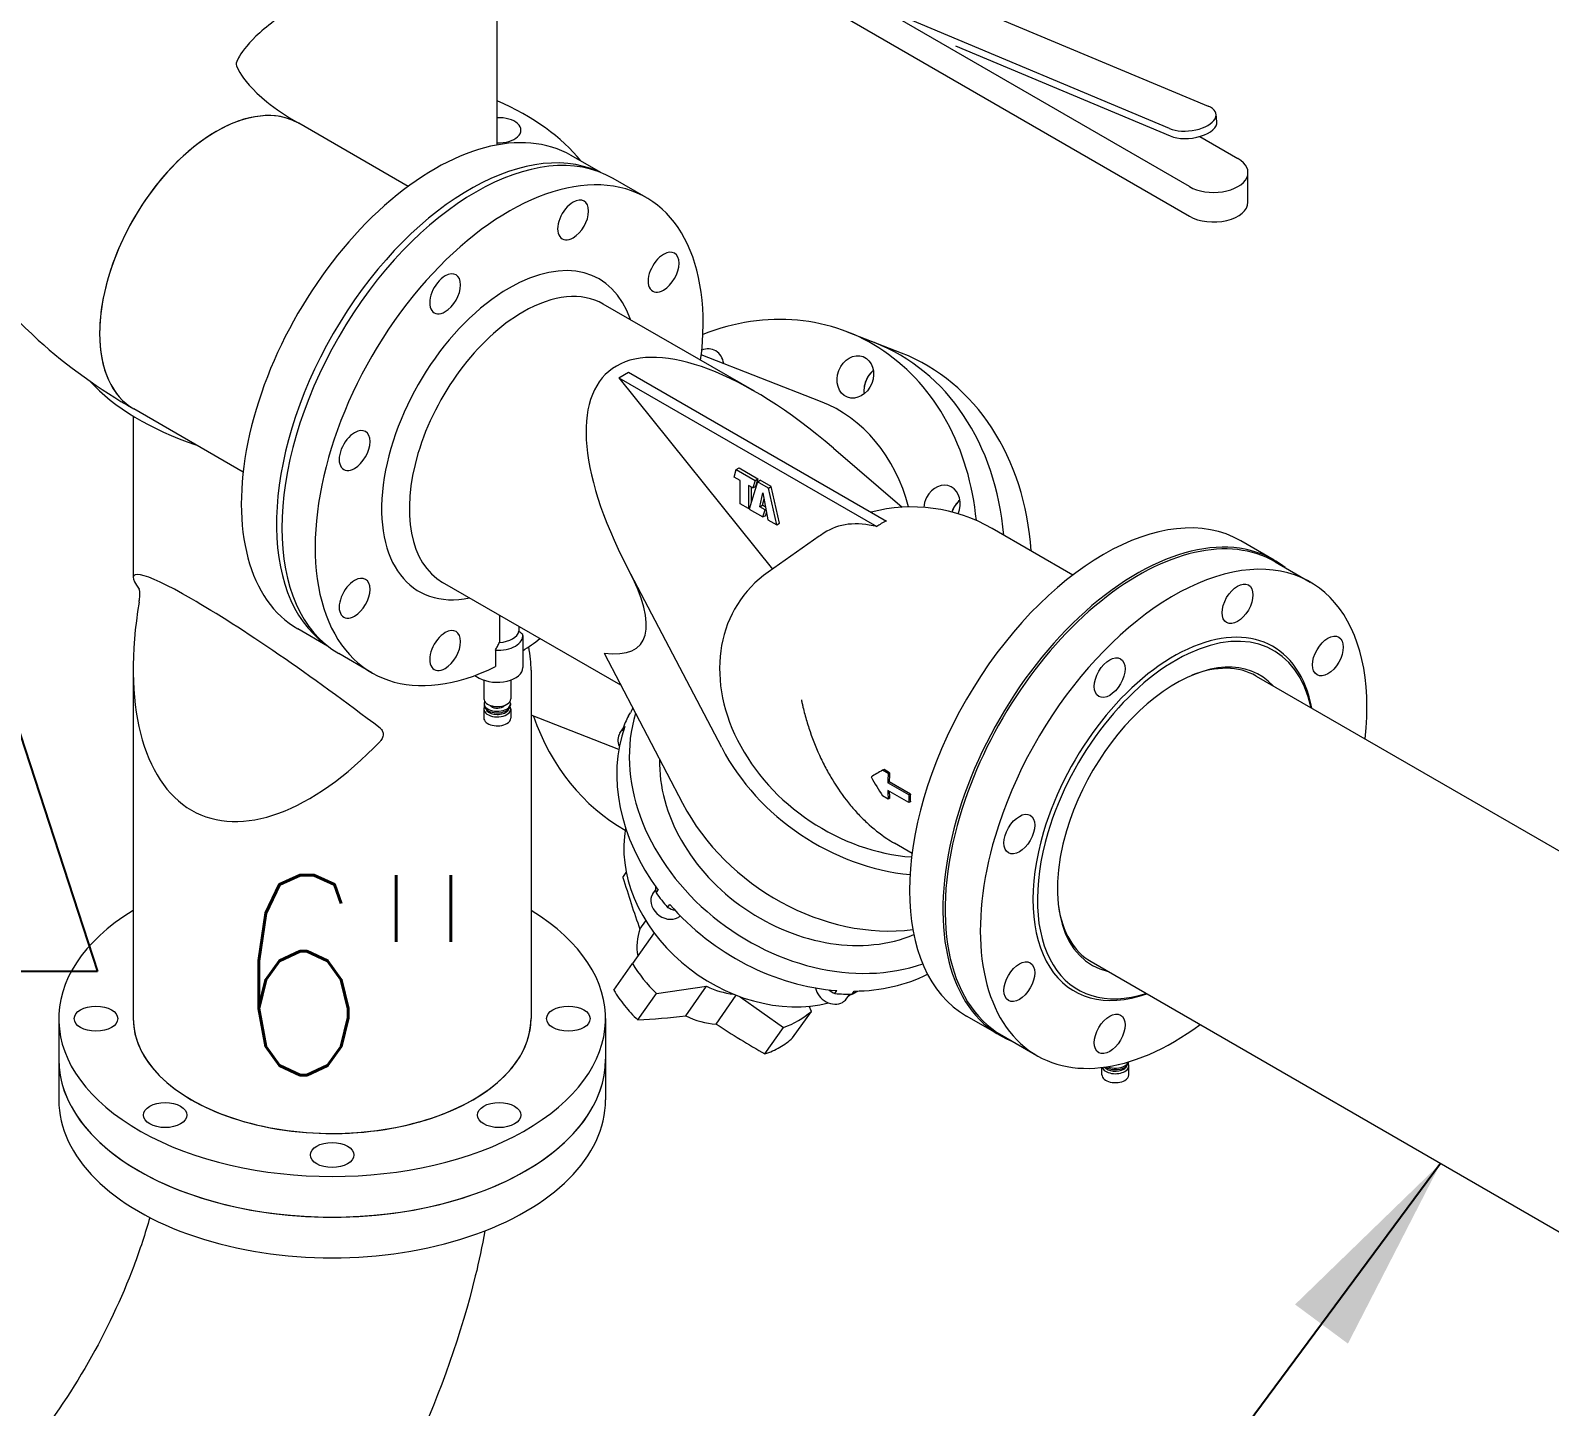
# Model space of a CAD drawing. Header units: millimetres. Extents: x -312439 to 477422, y -331570 to 212570.
# Drawn here: x 344219 to 345168, y 156380 to 157240 of the extents above; entities that cross this region are included whole.
import ezdxf

# ---------------------------------------------------------------- set-up
doc = ezdxf.new("R2010")
doc.units = ezdxf.units.MM
doc.layers.add('ARCONDTEXTO', color=4, linetype='Continuous')
doc.layers.add('TEXTO FORMATO', color=4, linetype='Continuous')
doc.styles.add('ROMAND', font='ROMAND.SHX')
doc.styles.add('ROMANS', font='romans.shx', dxfattribs={"height": 187.5})
doc.dimstyles.new('1-50 (MILIMETRO)', dxfattribs={"dimscale": 0, "dimtxt": 125, "dimasz": 125, "dimexe": 100, "dimexo": 100, "dimgap": 50, "dimtad": 0, "dimdec": 0, "dimzin": 0, "dimdsep": 46, "dimtxsty": 'ROMAND', "dimcen": -390, "dimclrd": 1, "dimclre": 1, "dimclrt": 3, "dimadec": 0, "dimazin": 0, "dimtfac": 1, "dimtdec": 0, "dimtix": 1, "dimtmove": 2, "dimatfit": 2, "dimfxl": 1, "dimtvp": 1, "dimtolj": 1, "dimtzin": 0, "dimarcsym": 0})

msp = doc.modelspace()

# ---------------------------------------------------------------- linework, layer by layer
at = {"color": 5, "linetype": 'Continuous', "lineweight": 0, "extrusion": (4.44089e-16, 0.816497, 0.57735)}
for p, q in [((344510.558, 157168.305), (344510.558, 157287.749)), ((344717.364, 157254.149), (344943.234, 157123.742)), ((344943.234, 157142.253), (344746.141, 157256.045)), ((344793.118, 157260.422), (344954.926, 157192.569)), ((344930.677, 157178.569), (344768.87, 157246.422)), ((344796.986, 157230.189), (344931.194, 157173.909)), ((344960.36, 157182.8), (344959.844, 157187.459)), ((344454.917, 157142.341), (344386.572, 157181.8)), ((344949.659, 157173.543), (344973.545, 157159.753)), ((344575.484, 157151.008), (344556.945, 157161.712)), ((344603.814, 157135.359), (344583.029, 157147.359)), ((344979.822, 157132.492), (344979.822, 157151.003)), ((344671.415, 157014.305), (344576.957, 157068.841)), ((344763.321, 157038.174), (344729.619, 157051.37)), ((344712.651, 157008.033), (344638.2, 157037.185)), ((344586.643, 157022.782), (344592.706, 157026.282)), ((344592.706, 157026.282), (344753.903, 156933.215)), ((344586.643, 157022.782), (344682.731, 156903.248)), ((344586.643, 157022.782), (344747.841, 156929.715)), ((344283.184, 156998.754), (344283.184, 156897.891)), ((344351.855, 156963.832), (344283.51, 157003.291)), ((344720.72, 156978.798), (344763.729, 156941.87)), ((344660.066, 156965.392), (344661.798, 156966.392)), ((344661.798, 156966.392), (344673.583, 156959.588)), ((344658.664, 156960.679), (344660.066, 156965.392)), ((344662.467, 156958.483), (344658.664, 156960.679)), ((344660.066, 156965.392), (344671.851, 156958.588)), ((344662.467, 156944.006), (344662.467, 156958.483)), ((344673.294, 156957.755), (344668.157, 156940.721)), ((344671.851, 156958.588), (344670.426, 156953.888)), ((344671.851, 156958.588), (344673.583, 156959.588)), ((344673.583, 156959.588), (344672.158, 156954.888)), ((344673.294, 156957.755), (344675.026, 156958.755)), ((344680.186, 156953.775), (344673.294, 156957.755)), ((344681.918, 156954.775), (344675.026, 156958.755)), ((344667.626, 156955.505), (344667.626, 156941.027)), ((344670.426, 156953.888), (344667.626, 156955.505)), ((344669.358, 156954.505), (344669.358, 156944.704)), ((344670.426, 156953.888), (344672.158, 156954.888)), ((344674.718, 156942.093), (344676.742, 156950.807)), ((344676.742, 156950.807), (344679.855, 156933.967)), ((344680.186, 156953.775), (344681.918, 156954.775)), ((344685.323, 156930.81), (344680.186, 156953.775)), ((344687.055, 156931.81), (344681.918, 156954.775)), ((344667.626, 156941.027), (344662.467, 156944.006)), ((344667.626, 156941.027), (344668.381, 156941.463)), ((344668.157, 156940.721), (344676.742, 156935.764)), ((344674.718, 156942.093), (344676.45, 156943.093)), ((344678.099, 156940.142), (344674.718, 156942.093)), ((344676.45, 156943.093), (344677.407, 156947.211)), ((344678.373, 156941.983), (344676.45, 156943.093)), ((344676.742, 156935.764), (344678.099, 156940.142)), ((344678.099, 156940.142), (344678.654, 156940.462)), ((344678.474, 156936.764), (344679.015, 156938.51)), ((344676.742, 156935.764), (344678.474, 156936.764)), ((344679.855, 156933.967), (344685.323, 156930.81)), ((344685.323, 156930.81), (344687.055, 156931.81)), ((344870.334, 156899.459), (344819.877, 156928.591)), ((344711.871, 156923.752), (344680.041, 156901.356)), ((344996.124, 156908.859), (344975.339, 156920.859)), ((344650.93, 156791.618), (344591.928, 156904.44)), ((344996.775, 156907.776), (345018.772, 156895.076)), ((344587.873, 156830.607), (344476.528, 156894.892)), ((344512.035, 156874.392), (344512.035, 156857.34)), ((344404.632, 156855.084), (344386.093, 156865.788)), ((344524.129, 156867.41), (344524.129, 156864.322)), ((344509.564, 156852.448), (344509.564, 156842.294)), ((344526.642, 156861.616), (344526.642, 156841.616)), ((344432.35, 156838.374), (344411.565, 156850.374)), ((344577.425, 156850.586), (344626.465, 156756.812)), ((344283.184, 156840.739), (344283.184, 156622.222)), ((344496.695, 156836.714), (344499.462, 156835.116)), ((344502.331, 156833.804), (344502.331, 156822.116)), ((344519.11, 156833.804), (344519.11, 156822.116)), ((344531.807, 156840.104), (344531.807, 156622.222)), ((344984.877, 156836.368), (347569.913, 155343.897)), ((344502.27, 156815.716), (344502.27, 156810.116)), ((344502.454, 156819.116), (344502.454, 156818.116)), ((344518.988, 156819.116), (344518.988, 156818.116)), ((344519.171, 156815.716), (344519.171, 156810.116)), ((344586.625, 156790.377), (344531.807, 156811.841)), ((344592.624, 156811.582), (344593.923, 156813.43)), ((344587.31, 156800.677), (344589.142, 156803.284)), ((344589.012, 156802.917), (344590.311, 156804.765)), ((344752.378, 156777.985), (344751.508, 156777.482)), ((344755.029, 156775.449), (344751.508, 156777.482)), ((344755.899, 156775.951), (344752.378, 156777.985)), ((344755.591, 156770.169), (344754.725, 156769.669)), ((344767.96, 156762.027), (344754.725, 156769.669)), ((344755.899, 156775.951), (344755.029, 156775.449)), ((344768.827, 156762.527), (344755.591, 156770.169)), ((344755.029, 156759.449), (344751.508, 156761.482)), ((344767.96, 156757.24), (344754.725, 156764.882)), ((344755.9, 156759.952), (344755.029, 156759.449)), ((344768.827, 156762.527), (344767.96, 156762.027)), ((344768.827, 156757.74), (344767.96, 156757.24)), ((344769.905, 156725.511), (344758.856, 156731.89)), ((344589.211, 156710.54), (344591.332, 156713.557)), ((344607.878, 156700.166), (344609.561, 156702.561)), ((344609.915, 156700.769), (344611.214, 156702.617)), ((344617.139, 156691.781), (344618.438, 156693.629)), ((344599.805, 156678.061), (344603.556, 156683.398)), ((344608.697, 156675.834), (344595.183, 156656.703)), ((344583.507, 156640.092), (344595.183, 156656.703)), ((344881.815, 156657.859), (347466.851, 155165.388)), ((344598.507, 156621.431), (344610.183, 156638.042)), ((344610.183, 156638.042), (344641.425, 156642.442)), ((344628.416, 156623.936), (344641.425, 156642.442)), ((344647.403, 156618.849), (344660.045, 156636.835)), ((344662.411, 156635.945), (344689.628, 156616.755)), ((344721.655, 156637.907), (344722.954, 156639.755)), ((344728.754, 156634.478), (344730.929, 156637.573)), ((344732.492, 156637.584), (344733.791, 156639.432)), ((344695.273, 156610.144), (344706.949, 156626.755)), ((344706.949, 156626.755), (344705.687, 156629.992)), ((344236.644, 156622.222), (344236.644, 156571.422)), ((344578.348, 156622.222), (344578.348, 156571.422)), ((344677.952, 156600.144), (344689.628, 156616.755)), ((344824.659, 156611.874), (344803.875, 156623.874)), ((344825.923, 156611.851), (344847.92, 156599.151)), ((344888.517, 156587.116), (344888.517, 156591.691)), ((344905.235, 156595.116), (344905.235, 156595.213)), ((344905.419, 156587.116), (344905.419, 156592.716))]:
    msp.add_line(p, q, dxfattribs=at)
at = {"color": 5, "linetype": 'Continuous', "lineweight": 0}
for start, end in [(60, 104.649562), (122.996543, 125.130538)]:
    msp.add_arc((344769.662, 156841.616), 100.429, start, end, dxfattribs=at)
for centre, major_axis, ratio, start_param, end_param in [((344407.496, 157117.222), (-170.852, 0), 0.5773503, 3.5714226, 4.0648495), ((344335.041, 157092.545), (-51.531, -89.255), 0.5773503, 3.1415927, 6.2831853), ((344335.041, 157092.545), (-51.531, -89.255), 0.5773503, 3.1415927, 5.4977871), ((344511.852, 157177.472), (-13.595, 0), 0.5773503, 1.4754839, 4.8077014), ((344942.802, 157185.569), (-17.042, -1.89), 0.493747, 0.7260513, 3.867644), ((344471.519, 157013.75), (85.426, 147.962), 0.5773503, 0, 3.1415927), ((344943.318, 157180.909), (17.042, 1.89), 0.493747, 3.867644, 6.2831853), ((344493.516, 157001.05), (-85.426, -147.962), 0.5773503, 3.2006123, 6.2241657), ((344497.297, 156998.866), (-85.732, -148.492), 0.5773503, 3.1415927, 6.2831853), ((344958.389, 157151.003), (21.433, 0), 0.5773503, 3.9269908, 7.0685835), ((344518.082, 156986.866), (-85.732, -148.492), 0.5773503, 2.1965574, 6.9982673), ((344558.067, 157121.418), (-6.828, -11.826), 0.5773503, 3.9269908, 7.0685835), ((344558.067, 157121.418), (-6.828, -11.826), 0.5773503, 0.7853982, 3.9269908), ((344958.389, 157132.492), (21.433, 0), 0.5773503, 3.9269908, 6.2831853), ((344614.614, 157088.77), (-6.828, -11.826), 0.5773503, 3.9269908, 7.0685835), ((344614.614, 157088.77), (-6.828, -11.826), 0.5773503, 0.7853982, 3.9269908), ((344518.082, 156986.866), (-56.338, -97.581), 0.5773503, 2.6710102, 3.9269908), ((344478.097, 157075.247), (-6.828, -11.826), 0.5773503, 3.9269908, 7.0685835), ((344478.097, 157075.247), (-6.828, -11.826), 0.5773503, 0.7853982, 3.9269908), ((344518.082, 156986.866), (-56.338, -97.581), 0.5773503, 3.9269908, 6.7537678), ((344526.742, 156981.866), (-50.215, -86.974), 0.5773503, 3.1415927, 3.9269908), ((344526.742, 156981.866), (-50.215, -86.974), 0.5773503, 3.9269908, 6.2831853), ((344667.326, 156892.279), (62.293, 159.091), 0.8133896, 5.2705091, 6.9291247), ((344335.041, 157092.545), (-51.531, -89.255), 0.5773503, 5.4977871, 6.2831853), ((344708.175, 156877.116), (-128.082, 149.42), 0.4107544, 5.0707969, 6.2064434), ((344684.177, 156885.681), (-62.293, -159.091), 0.8133896, 2.1130563, 3.1415927), ((344684.177, 156885.681), (62.293, 159.091), 0.8133896, 5.2546489, 6.2831853), ((344640.967, 157027.539), (4.957, 12.659), 0.8133896, 5.3391254, 6.9503134), ((344701.027, 156879.083), (-62.293, -159.091), 0.8133896, 2.0929713, 3.1415927), ((344708.175, 156877.116), (-128.082, 149.42), 0.4107544, 6.2064434, 7.3420899), ((344751.256, 157016.717), (-4.957, -12.659), 0.8133896, 4.0999845, 5.3247935), ((344751.256, 157016.717), (4.957, 12.659), 0.8133896, 0.9583918, 1.448158), ((344407.496, 157066.422), (170.852, 0), 0.5773503, 3.6231875, 4.1896724), ((344751.256, 157016.717), (4.957, 12.659), 0.8133896, 1.448158, 2.1832008), ((344667.326, 156892.279), (45.325, 115.754), 0.8133896, 5.4426278, 6.2831853), ((344421.55, 156977.304), (-6.828, -11.826), 0.5773503, 3.9269908, 7.0685835), ((344421.55, 156977.304), (-6.828, -11.826), 0.5773503, 0.7853982, 3.9269908), ((344788.549, 156942.332), (4.957, 12.659), 0.8133896, 4.6707368, 7.7313434), ((344788.549, 156942.332), (4.957, 12.659), 0.8133896, 1.448158, 1.9219219), ((344889.607, 156772.366), (-85.732, -148.492), 0.5773503, 3.1415927, 6.2831853), ((344805.399, 156935.734), (-4.957, -12.659), 0.8133896, 4.0999845, 4.7836329), ((344805.399, 156935.734), (4.957, 12.659), 0.8133896, 1.448158, 1.6420402), ((344805.399, 156935.734), (4.957, 12.659), 0.8133896, 0.9583918, 1.448158), ((344766.631, 156839.866), (50.169, -86.895), 0.5773503, 2.6242285, 3.1718062), ((344769.662, 156920.616), (-26.917, 0), 0.5773503, 5.3378506, 5.6577236), ((344910.391, 156760.366), (-85.732, -148.492), 0.5773503, 3.0570521, 6.3677259), ((344911.349, 156759.814), (-85.426, -147.962), 0.5773503, 3.1415927, 5.1050881), ((344933.346, 156747.114), (85.426, 147.962), 0.5773503, 5.3599285, 8.2466807), ((344407.496, 156807.406), (-123.988, 91.599), 0.0978959, 4.5414672, 6.5985022), ((344319.131, 157101.731), (-280.885, 245.813), 0.1899748, 2.8719343, 3.5969967), ((344754.29, 156819.748), (-91.558, 64.358), 0.7886751, 6.0070219, 8.5072422), ((344421.55, 156884.963), (-6.828, -11.826), 0.5773503, 3.9269908, 7.0685835), ((344421.55, 156884.963), (-6.828, -11.826), 0.5773503, 0.7853982, 3.9269908), ((344407.496, 156931.224), (-83.802, -180.843), 0.5077224, 5.209054, 7.266089), ((344478.097, 156852.315), (-6.828, -11.826), 0.5773503, 3.9269908, 7.0685835), ((344478.097, 156852.315), (-6.828, -11.826), 0.5773503, 0.7853982, 3.9269908), ((344510.721, 156861.616), (15.922, 0), 0.5773503, 4.6396474, 6.3559268), ((344510.721, 156865.081), (13.472, 0), 0.5773503, 4.8101175, 6.1854568), ((344933.346, 156747.114), (62.156, 107.657), 0.5773503, 5.6898207, 8.2466807), ((344934.732, 156746.314), (-61.176, -105.96), 0.5773503, 2.5724111, 5.1050881), ((344518.082, 156986.866), (-85.732, -148.492), 0.5773503, 0.8560625, 0.9450353), ((344407.496, 156994.018), (-117.548, 172.265), 0.2347806, 3.4729726, 3.6280994), ((344934.732, 156746.314), (-52.358, -90.686), 0.5773503, 2.9636533, 5.1050881), ((344510.721, 156841.616), (15.922, 0), 0.5773503, 3.9269908, 6.2831853), ((344933.346, 156747.114), (-51.531, -89.255), 0.5773503, 3.1415927, 3.7701302), ((344510.721, 156815.716), (8.451, 0), 0.5773503, 2.8477169, 5.4977871), ((344510.721, 156819.116), (8.267, 0), 0.5773503, 2.8468173, 5.4977871), ((344510.721, 156822.116), (8.39, 0), 0.5773503, 3.1415927, 5.4977871), ((344510.721, 156818.116), (8.267, 0), 0.5773503, 3.1415927, 5.4977871), ((344510.721, 156816.616), (7.348, 0), 0.5773503, 3.3418013, 5.4977871), ((344510.721, 156819.116), (4.899, 0), 0.5773503, 3.5321813, 5.4977871), ((344510.721, 156819.116), (4.899, 0), 0.5773503, 5.4977871, 5.8925966), ((344510.721, 156816.616), (7.348, 0), 0.5773503, 5.4977871, 6.0829767), ((344510.721, 156819.116), (8.267, 0), 0.5773503, 5.4977871, 6.5779606), ((344510.721, 156818.116), (8.267, 0), 0.5773503, 5.4977871, 6.2831853), ((344510.721, 156822.116), (8.39, 0), 0.5773503, 5.4977871, 6.2831853), ((344510.721, 156815.716), (8.451, 0), 0.5773503, 5.4977871, 6.5770611), ((344705.663, 156750.568), (105.208, -73.952), 0.7886751, 3.2371268, 3.2684248), ((344510.721, 156810.116), (8.451, 0), 0.5773503, 3.1415927, 5.4977871), ((344510.721, 156810.116), (8.451, 0), 0.5773503, 5.4977871, 6.2831853), ((344667.326, 156892.279), (62.293, 159.091), 0.8133896, 2.3856111, 3.0269722), ((344713.457, 156761.656), (105.208, -73.952), 0.7886751, 3.390322, 5.7707085), ((344704.364, 156748.72), (105.208, -73.952), 0.7886751, 3.2684248, 3.3601992), ((344705.663, 156750.568), (105.208, -73.952), 0.7886751, 3.3601992, 4.3156224), ((344596.327, 156794.339), (-9.018, 6.339), 0.7886751, 0, 0.9403687), ((344601.523, 156801.731), (11.022, -7.747), 0.7886751, 3.7675292, 3.8817406), ((344754.29, 156819.748), (102.202, -71.839), 0.7886751, 4.1331303, 5.3418491), ((344713.457, 156761.656), (88.675, -62.331), 0.7886751, 3.6255002, 5.8223971), ((344816.131, 156814.788), (-101.62, -58.709), 0.0002842, 5.4014411, 5.4979764), ((344816.128, 156814.79), (-71.821, 124.48), 0.5775397, 1.5709858, 1.6675213), ((344826.575, 156808.758), (50.827, 88.035), 0.5773503, 2.2596845, 2.3273531), ((344826.575, 156808.758), (50.215, 86.974), 0.5773503, 2.2585038, 2.3270013), ((344826.575, 156808.758), (50.827, 88.035), 0.5773503, 2.3850359, 2.4527553), ((344826.575, 156808.758), (50.215, 86.974), 0.5773503, 2.3980456, 2.4539366), ((344839.81, 156801.116), (50.827, 88.035), 0.5773503, 2.3273531, 2.3850359), ((344839.81, 156801.116), (50.215, 86.974), 0.5773503, 2.3270013, 2.3853877), ((344729.825, 156784.942), (102.202, -71.839), 0.7886751, 4.1331303, 5.5732947), ((344911.349, 156759.814), (-85.426, -147.962), 0.5773503, 5.1050881, 6.2831853), ((344677.843, 156710.989), (77.052, -54.161), 0.7886751, 3.4862816, 5.6890088), ((344933.346, 156747.114), (62.156, 107.657), 0.5773503, 1.9634954, 3.7349573), ((344934.732, 156746.314), (-52.358, -90.686), 0.5773503, 5.1050881, 6.4611246), ((344933.346, 156747.114), (85.426, 147.962), 0.5773503, 1.9634954, 4.0648495), ((344934.732, 156746.314), (-61.176, -105.96), 0.5773503, 5.1050881, 6.8523669), ((344764.232, 156874.543), (-61.28, 435.118), 0.4702544, 1.89024, 1.9720706), ((344622.092, 156701.22), (11.022, -7.747), 0.7886751, 3.5481231, 3.9082923), ((344704.364, 156748.72), (105.208, -73.952), 0.7886751, 4.3156224, 4.4073967), ((344616.895, 156693.828), (-9.018, 6.339), 0.7886751, 0, 2.7907132), ((344622.092, 156701.22), (11.022, -7.747), 0.7886751, 4.8147268, 5.1914364), ((344705.663, 156750.568), (105.208, -73.952), 0.7886751, 4.4073967, 5.3628199), ((344933.346, 156747.114), (-51.531, -89.255), 0.5773503, 5.6546478, 6.2831853), ((344407.496, 156622.222), (-170.852, 0), 0.5773503, 5.5272038, 10.1807595), ((344616.895, 156693.828), (-9.018, 6.339), 0.7886751, 2.7907132, 2.9885842), ((344640.91, 156658.447), (-37.574, 26.411), 0.7886751, 0.2111296, 0.6560578), ((344653.918, 156676.953), (-60.119, 42.258), 0.7886751, 1.0524688, 1.387365), ((344705.663, 156750.568), (105.208, -73.952), 0.7886751, 5.4545943, 5.8804161), ((344642.242, 156660.342), (-60.119, 42.258), 0.7886751, 1.0524688, 1.2199169), ((344653.918, 156676.953), (37.574, -26.411), 0.7886751, 4.9235185, 5.3199503), ((344719.736, 156640.816), (-9.018, 6.339), 0.7886751, 0.6657571, 2.7907132), ((344724.932, 156648.209), (-11.022, 7.747), 0.7886751, 1.4840991, 1.8138972), ((344704.364, 156748.72), (-105.208, 73.952), 0.7886751, 2.2212273, 2.3130016), ((344719.736, 156640.816), (-9.018, 6.339), 0.7886751, 2.7907132, 3.1415927), ((344677.843, 156710.989), (77.052, -54.161), 0.7886751, 5.8542245, 5.8873153), ((344724.932, 156648.209), (-11.022, 7.747), 0.7886751, 2.7203317, 3.0191387), ((344677.843, 156710.989), (77.052, -54.161), 0.7886751, 5.8998818, 5.9323059), ((344677.843, 156710.989), (77.052, -54.161), 0.7886751, 5.9323059, 5.9384963), ((344642.242, 156660.342), (-60.119, 42.258), 0.7886751, 1.2199169, 1.387365), ((344653.918, 156676.953), (60.119, -42.258), 0.7886751, 5.7648578, 6.099754), ((344407.496, 156622.222), (-124.312, 0), 0.5773503, 0, 3.1415927), ((344407.496, 156622.222), (124.312, 0), 0.5773503, 3.1415927, 5.4977871), ((344407.496, 156622.222), (124.312, 0), 0.5773503, 5.4977871, 6.2831853), ((344808.053, 156847.963), (-409.387, -159.64), 0.3960458, 0.8871971, 0.9690276), ((344640.91, 156658.447), (-37.574, 26.411), 0.7886751, 1.7819259, 2.2287043), ((344779.433, 156855.632), (358.906, -253.515), 0.6148091, 4.7779074, 4.8597379), ((344642.242, 156660.342), (-60.119, 42.258), 0.7886751, 2.7907132, 2.9581613), ((344407.496, 156596.822), (-170.852, 0), 0.5773503, 0, 3.1415927), ((344407.496, 156596.822), (170.852, 0), 0.5773503, 3.1415927, 6.2831853), ((344642.242, 156660.342), (-60.119, 42.258), 0.7886751, 2.6232652, 2.7907132), ((344896.968, 156587.116), (-8.451, 0), 0.5773503, 0, 2.3561945), ((344896.968, 156592.716), (-8.451, 0), 0.5773503, 0.207308, 2.3561945), ((344896.968, 156593.616), (-7.348, 0), 0.5773503, 0.4143082, 2.3561945), ((344896.968, 156595.116), (-8.267, 0), 0.5773503, 0.7175744, 2.3561945), ((344896.968, 156596.116), (-8.267, 0), 0.5773503, 0.9611263, 2.3561945), ((344896.968, 156596.116), (-4.899, 0), 0.5773503, 1.9464877, 1.9615751), ((344896.968, 156593.616), (-7.348, 0), 0.5773503, 2.3561945, 2.941384), ((344896.968, 156596.116), (-8.267, 0), 0.5773503, 2.3561945, 2.940385), ((344896.968, 156595.116), (-8.267, 0), 0.5773503, 2.3561945, 3.1415927), ((344896.968, 156592.716), (-8.451, 0), 0.5773503, 2.3561945, 3.4354684), ((344896.968, 156587.116), (-8.451, 0), 0.5773503, 2.3561945, 3.1415927), ((344407.496, 156571.422), (-170.852, 0), 0.5773503, 0, 3.1415927)]:
    msp.add_ellipse(centre, major_axis=major_axis, ratio=ratio, start_param=start_param, end_param=end_param, dxfattribs=at)
for centre, major_axis, ratio in [((344734.405, 157023.315), (4.957, 12.659), 0.8133896), ((344973.282, 156881.498), (6.797, 11.773), 0.5773503), ((345029.759, 156848.891), (6.797, 11.773), 0.5773503), ((344893.411, 156835.384), (6.797, 11.773), 0.5773503), ((344836.934, 156737.563), (6.797, 11.773), 0.5773503), ((344836.934, 156645.336), (6.797, 11.773), 0.5773503), ((344259.914, 156622.222), (-13.595, 0), 0.5773503), ((344555.077, 156622.222), (-13.595, 0), 0.5773503), ((344893.411, 156612.729), (6.797, 11.773), 0.5773503), ((344303.14, 156561.972), (-13.595, 0), 0.5773503), ((344511.852, 156561.972), (-13.595, 0), 0.5773503), ((344407.496, 156537.016), (-13.595, 0), 0.5773503)]:
    msp.add_ellipse(centre, major_axis=major_axis, ratio=ratio, dxfattribs=at)
for points, knots in [([(344283.51, 157434.25), (344252.521, 157416.358), (344224.366, 157394.588), (344177.967, 157342.012), (344159.511, 157311.033), (344141.842, 157249.392), (344139.504, 157220.411), (344146.584, 157165.441), (344155.399, 157139.591), (344182.451, 157089.629), (344201.768, 157066.334), (344241.992, 157029.931), (344262.053, 157015.679), (344283.51, 157003.291)], [3.1415927, 3.1415927, 3.1415927, 3.1415927, 3.4557519, 3.4557519, 3.7629874, 3.7629874, 4.0012097, 4.0012097, 4.2299678, 4.2299678, 4.4948589, 4.4948589, 4.712389, 4.712389, 4.712389, 4.712389]), ([(344386.572, 157255.741), (344374.93, 157249.019), (344365.972, 157242.119), (344353.797, 157230.346), (344350.547, 157225.538), (344347.1, 157218.973), (344347.544, 157218.783), (344347.545, 157218.756), (344347.192, 157217.916), (344352.194, 157209.476), (344357.441, 157202.797), (344372.111, 157190.913), (344378.744, 157186.319), (344386.572, 157181.8)], [3.1415927, 3.1415927, 3.1415927, 3.1415927, 3.3887192, 3.3887192, 3.6326064, 3.6326064, 3.9425318, 3.9425318, 4.256691, 4.256691, 4.5462185, 4.5462185, 4.712389, 4.712389, 4.712389, 4.712389]), ([(344286.84, 156882.46), (344286.885, 156882.732), (344286.929, 156883.01), (344287.049, 156883.814), (344287.119, 156884.347), (344287.232, 156885.391), (344287.277, 156885.903), (344287.335, 156886.87), (344287.349, 156887.326), (344287.349, 156888.151), (344287.335, 156888.545), (344287.277, 156889.257), (344287.232, 156889.575), (344287.119, 156890.113), (344287.049, 156890.333), (344286.929, 156890.59), (344286.885, 156890.665), (344286.84, 156890.725)], [17.8979536, 17.8979536, 17.8979536, 17.8979536, 18.5592168, 18.5592168, 19.797742, 19.797742, 21.0362672, 21.0362672, 22.2747923, 22.2747923, 23.5133175, 23.5133175, 24.7518427, 24.7518427, 25.9903679, 25.9903679, 26.6516311, 26.6516311, 26.6516311, 26.6516311]), ([(344526.6, 156862.285), (344526.207, 156862.653), (344525.805, 156863.011), (344524.983, 156863.695), (344524.563, 156864.021), (344524.129, 156864.322)], [0.0150802989, 0.0150802989, 0.0150802989, 0.0150802989, 0.0173252236, 0.0173252236, 0.0195701484, 0.0195701484, 0.0195701484, 0.0195701484]), ([(344509.564, 156852.448), (344509.957, 156853.271), (344510.359, 156854.094), (344511.181, 156855.727), (344511.601, 156856.537), (344512.035, 156857.34)], [0.0150802989, 0.0150802989, 0.0150802989, 0.0150802989, 0.0173252236, 0.0173252236, 0.0195701484, 0.0195701484, 0.0195701484, 0.0195701484]), ([(344700.725, 156821.502), (344700.764, 156821.314), (344700.804, 156821.123), (344700.884, 156820.745), (344701.004, 156820.177), (344701.292, 156818.855), (344701.55, 156817.728), (344702.082, 156815.481), (344702.455, 156813.993), (344703.635, 156809.557), (344704.499, 156806.638), (344707.321, 156797.993), (344709.506, 156792.379), (344712.625, 156785.553), (344713.268, 156784.196), (344714.594, 156781.506), (344715.272, 156780.179), (344717.356, 156776.248), (344718.809, 156773.696), (344723.354, 156766.245), (344726.635, 156761.549), (344731.944, 156754.929), (344733.779, 156752.793), (344736.635, 156749.701), (344737.606, 156748.687), (344739.573, 156746.708), (344740.567, 156745.745), (344745.59, 156741.059), (344749.778, 156737.724), (344755.691, 156733.787), (344757.262, 156732.81), (344758.856, 156731.889)], [-0.000061776, -0.000061776, -0.000061776, -0.000061776, 0.000408634, 0.000408634, 0.000879045, 0.001819865, 0.003701506, 0.003701506, 0.007464787, 0.007464787, 0.014991351, 0.014991351, 0.030044478, 0.030044478, 0.033807759, 0.033807759, 0.037571041, 0.037571041, 0.045097604, 0.045097604, 0.060150731, 0.060150731, 0.067677294, 0.067677294, 0.071440576, 0.071440576, 0.075203858, 0.075203858, 0.090256984, 0.090256984, 0.095599672, 0.095599672, 0.095599672, 0.095599672]), ([(344437.421, 156803.787), (344437.605, 156803.647), (344437.78, 156803.496), (344438.254, 156803.035), (344438.524, 156802.698), (344438.963, 156801.973), (344439.131, 156801.584), (344439.352, 156800.778), (344439.406, 156800.362), (344439.406, 156799.536), (344439.352, 156799.103), (344439.131, 156798.229), (344438.963, 156797.789), (344438.524, 156796.932), (344438.254, 156796.516), (344437.78, 156795.916), (344437.605, 156795.714), (344437.421, 156795.522)], [17.8979536, 17.8979536, 17.8979536, 17.8979536, 18.5592168, 18.5592168, 19.797742, 19.797742, 21.0362672, 21.0362672, 22.2747923, 22.2747923, 23.5133175, 23.5133175, 24.7518427, 24.7518427, 25.9903679, 25.9903679, 26.6516311, 26.6516311, 26.6516311, 26.6516311]), ([(344293.502, 156497.947), (344290.703, 156487.99), (344287.356, 156477.801), (344275.886, 156447.368), (344266.255, 156426.928), (344243.699, 156387.5), (344230.729, 156368.542), (344209.506, 156342.341), (344201.853, 156333.735), (344194.117, 156325.806)], [0.36979434, 0.36979434, 0.36979434, 0.36979434, 0.50760913, 0.50760913, 0.77855804, 0.77855804, 1.053397, 1.053397, 1.20100199, 1.20100199, 1.20100199, 1.20100199]), ([(344502.976, 156489.622), (344501.249, 156480.208), (344499.241, 156470.791), (344488.19, 156425.137), (344475.429, 156389.048), (344443.206, 156319.231), (344423.741, 156285.517), (344379.389, 156222.702), (344354.516, 156193.606), (344320.504, 156161.209), (344313.352, 156154.761), (344306.063, 156148.559)], [0.2326438, 0.2326438, 0.2326438, 0.2326438, 0.3141593, 0.3141593, 0.6283185, 0.6283185, 0.9424778, 0.9424778, 1.2566371, 1.2566371, 1.3381526, 1.3381526, 1.3381526, 1.3381526])]:
    msp.add_open_spline(points, degree=3, knots=knots, dxfattribs=at)

# ---------------------------------------------------------------- texts
at = {"layer": 'ARCONDTEXTO', "linetype": 'Continuous', "lineweight": -3, "style": 'ROMANS', "width": 0.8}
msp.add_text('6"', height=125, dxfattribs=at).set_placement((344344.617, 156586.967))

# ---------------------------------------------------------------- leaders
at = {"layer": 'TEXTO FORMATO'}
for points in [[(344123.129, 157073.373), (344260.936, 156651.73), (343877.986, 156651.73)], [(345100.18, 156531.786), (344780.176, 156099.855), (344689.51, 156099.855)]]:
    msp.add_leader(points, dimstyle='1-50 (MILIMETRO)', override={"dimscale": 1}, dxfattribs=at)

doc.saveas('drawing.dxf')
